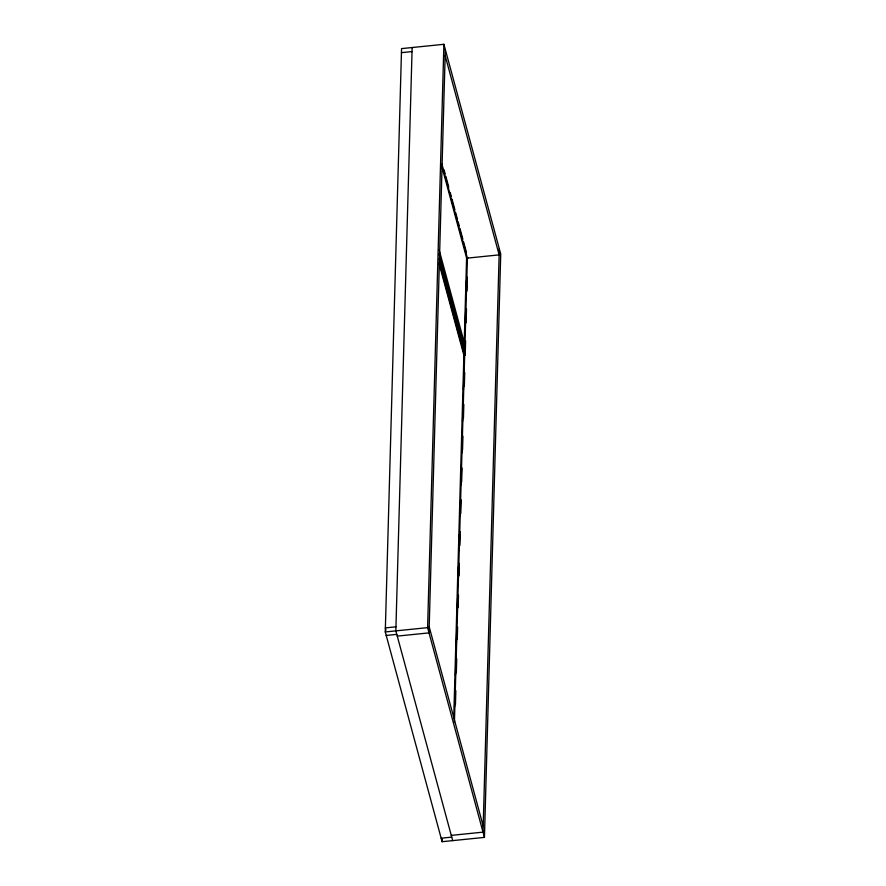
<?xml version="1.0" encoding="UTF-8"?>
<svg xmlns="http://www.w3.org/2000/svg" width="886" height="886" viewBox="0 0 886 886"><rect width="100%" height="100%" fill="white"/><g stroke="black" fill="none" stroke-linecap="round" stroke-linejoin="round"><path stroke-width="1.33" d="M385.266 631.951L401.557 48.608L443.897 44.3L500.734 254.049L484.443 837.392L442.103 841.7L385.266 631.951L427.606 627.642L484.443 837.392M412.145 47.534L395.843 630.876L452.691 840.626M427.606 627.642L443.897 44.3M445.315 49.538L429.023 632.881L397.271 636.115M442.103 841.7L442.18 838.998M453.732 718.435L463.899 354.765M464.164 345.086L466.612 257.317M454.573 707.139L454.961 693.328M455.459 675.376L455.847 661.565M456.334 644.133L456.733 629.791M457.22 612.326L457.619 598.017M458.106 580.529L458.505 566.254M459.014 548.29L459.402 534.48M459.9 516.527L460.288 502.716M460.775 485.107L461.174 470.942M461.661 453.311L462.06 439.179M462.547 421.503L462.946 407.405M463.444 389.696L463.832 375.631M464.33 357.9L464.408 354.921M465.216 326.092L465.604 312.26M466.102 294.285L466.49 280.463M467 262.489L467.132 257.693M454.429 722.024L467.409 257.571M455.448 704.481L455.836 690.648M456.334 672.673L456.722 658.841M457.265 639.482L457.608 627.044M458.151 607.685L458.494 595.237M459.037 575.878L459.38 563.43M459.889 545.455L460.277 531.622M460.775 513.647L461.163 499.826M461.661 481.851L462.049 468.018M462.547 450.044L462.935 436.211M463.444 418.236L463.832 404.415M464.33 386.44L464.718 372.607M438.935 263.153L463.887 355.197L465.205 355.065L465.604 340.8M466.102 322.825L466.49 309.004M467 291.018L467.376 277.196M499.316 248.8L483.025 832.142L451.262 835.376M401.447 52.662L412.034 51.587M466.601 257.97L467.919 257.837M464.109 347.09L465.427 346.958L439.046 249.586M395.964 626.823L385.377 627.908L386.008 630.234M386.207 635.45L396.795 634.376M441.15 838.2L451.738 837.126M445.149 55.619L499.15 254.88L467.387 258.114L441.837 163.799M444.063 169.802L445.149 173.8M445.868 176.469L448.759 187.134M450.21 192.472L451.295 196.47M452.015 199.14L454.906 209.816M455.625 212.485L457.442 219.152M458.162 221.821L459.247 225.819M459.967 228.488L462.857 239.165M463.588 241.834L466.479 252.499M441.66 165.926L467.077 259.72M438.935 253.629L465.316 351.011M439.179 259.022L465.205 355.065M440.442 266.464L449.623 300.365M450.199 302.48L461.163 342.937M461.772 345.163L463.688 352.251M429.189 626.812L483.191 826.062"/></g></svg>
